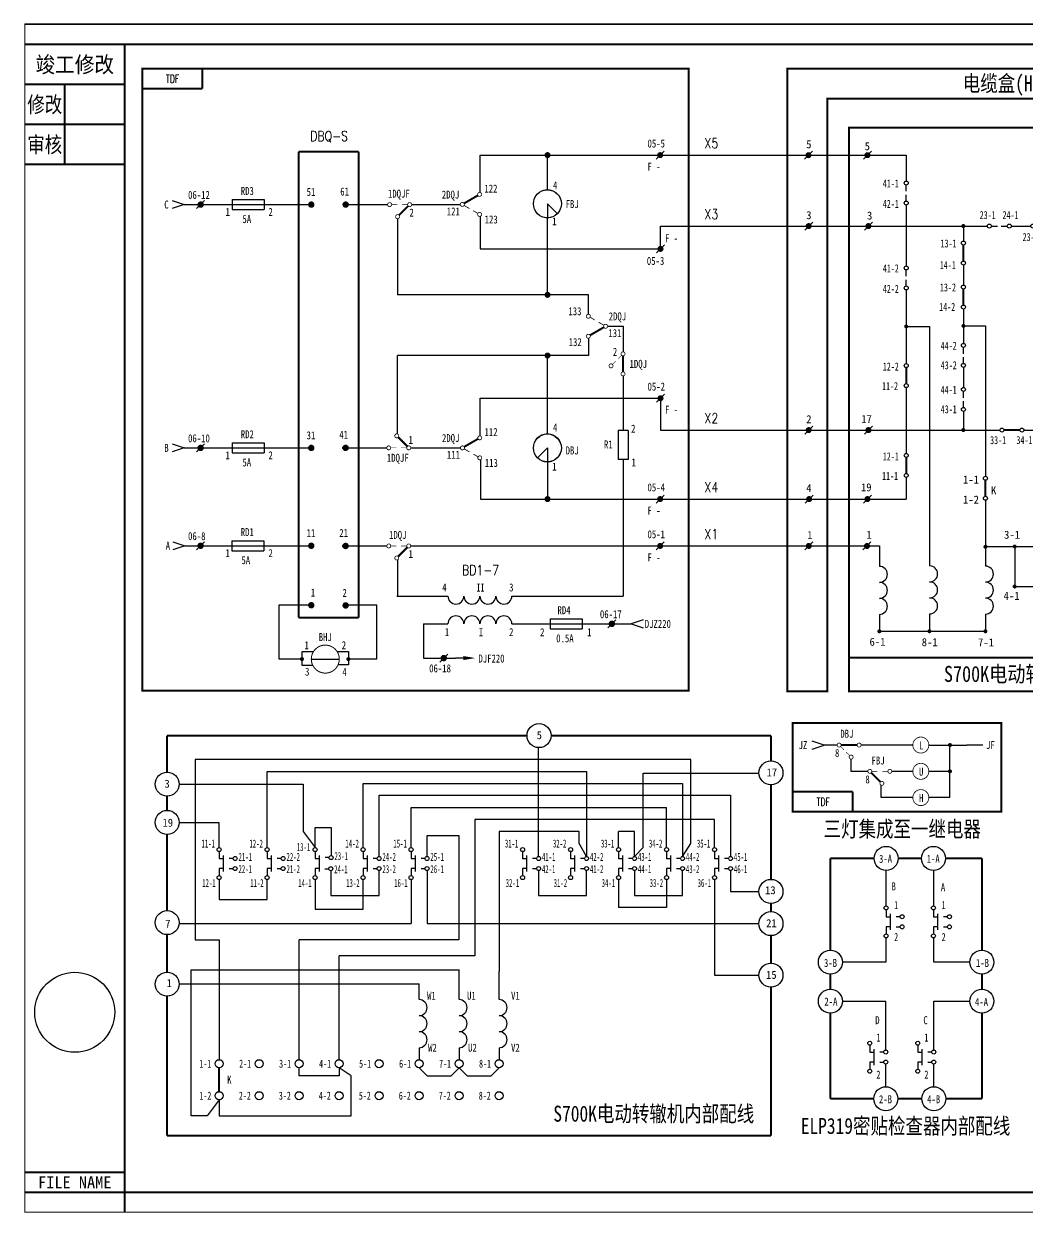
# Model space of a CAD drawing. Header units: millimetres. Extents: x -408 to 269, y -621 to 26.
# Drawn here: x -405.4 to -154.4, y -270.9 to 26.5 of the extents above; entities that cross this region are included whole.
import ezdxf
from ezdxf.enums import TextEntityAlignment as Align

# ---------------------------------------------------------------- set-up
doc = ezdxf.new("R2010")
doc.units = ezdxf.units.MM
doc.linetypes.add('DASHED', pattern=[0.75, 0.5, -0.25])
doc.layers.add('D2', color=7, linetype='Continuous')
doc.layers.add('TIE', color=7, linetype='Continuous')
doc.styles.add('CHINESE', font='SimSun.ttf', dxfattribs={"width": 0.9})
doc.styles.add('GREEKC', font='greekc', dxfattribs={"width": 0.7})
doc.styles.add('HZ', font='txt.shx', dxfattribs={"width": 0.7, "bigfont": 'hztxt.shx'})
doc.styles.add('ST', font='SimSun.ttf', dxfattribs={"width": 0.8})
doc.styles.add('TXT', font='txt')

# ---------------------------------------------------------------- blocks, each defined once
blk = doc.blocks.new('D')
blk.add_line((1, 1), (-1, -1))
at = {"const_width": 0.75}
blk.add_lwpolyline([(-0.375, 0, 1), (0.375, 0, 1)], format="xyb", close=True, dxfattribs=at)
blk = doc.blocks.new('T')
blk.add_line((0, 3), (0, 0))
blk.add_lwpolyline([(0, 2, 1, 0, 0), (0, 5, 0, 0, 0)], format="xyseb")
blk = doc.blocks.new('D1')
at = {"const_width": 0.5}
blk.add_lwpolyline([(-0.25, 0, 1), (0.25, 0, 1)], format="xyb", close=True, dxfattribs=at)
blk = doc.blocks.new('W21')
blk.add_line((-1, -1), (1, 1))
at = {"const_width": 0.8}
blk.add_lwpolyline([(-0.4, 0, 1), (0.4, 0, 1)], format="xyb", close=True, dxfattribs=at)
blk = doc.blocks.new('W54')
for p, q in [((0, 0), (3, 1)), ((3, -1), (0, 0))]:
    blk.add_line(p, q)
blk = doc.blocks.new('W55')
at = {"rotation": 180}
blk.add_blockref('W54', (0, 0), dxfattribs=at)
blk = doc.blocks.new('144')
at = {"const_width": 0.2}
for points in [[(1, 0, -1), (0, 0, -1)], [(6, 0, -1), (5, 0, -1)], [(4, -3, -1), (3, -3, -1)]]:
    blk.add_lwpolyline(points, format="xyb", close=True, dxfattribs=at)
for points, const_width in [([(2.4, 0), (1, 0)], 0.15), ([(5, 0), (3.6, 0)], 0.15), ([(0.85, -0.35), (3.15, -2.65)], 0.5)]:
    blk.add_lwpolyline(points, dxfattribs=dict(const_width=const_width))
blk.add_lwpolyline([(5.5, -1.3, 0, 0, 0), (5.5, -2.3, 0.8, 0, 0), (5.5, -4.5, 0, 0, 0)], format="xyseb")
at = {"width": 0.8}
for tag, p in [('RELAY', (3, 2.2)), ('0', (0, -2))]:
    blk.add_attdef(tag, text='', height=2, dxfattribs=at).set_placement(p, align=Align.MIDDLE)
blk = doc.blocks.new('143')
at = {"const_width": 0.2}
for points in [[(-6, 0, 1), (-5, 0, 1)], [(-1, 0, 1), (0, 0, 1)], [(-4, -3, 1), (-3, -3, 1)]]:
    blk.add_lwpolyline(points, format="xyb", close=True, dxfattribs=at)
for points, const_width in [([(-5, 0), (-3.6, 0)], 0.15), ([(-2.4, 0), (-1, 0)], 0.15), ([(-0.85, -0.35), (-3.15, -2.65)], 0.5)]:
    blk.add_lwpolyline(points, dxfattribs=dict(const_width=const_width))
blk.add_lwpolyline([(-5.5, -1.3, 0, 0, 0), (-5.5, -2.3, 0.8, 0, 0), (-5.5, -4.5, 0, 0, 0)], format="xyseb")
at = {"width": 0.8}
for tag, p in [('RELAY', (-3, 2.2)), ('0', (0, -2))]:
    blk.add_attdef(tag, text='', height=2, dxfattribs=at).set_placement(p, align=Align.MIDDLE)
blk = doc.blocks.new('A$C241154E8')
for p, q in [((176.07, 141.16), (137.07, 141.16)), ((176.07, 0.25), (176.07, 141.16)), ((200.65, 116.57), (200.65, 26.46))]:
    blk.add_line(p, q)
at = {"color": 0}
for p, q in [((153.35, 116.57), (154.91, 116.57)), ((155.78, 116.57), (157.35, 116.57)), ((190.68, 103.51), (190.68, 116.57)), ((189.13, 103.51), (189.13, 95.51)), ((192.13, 103.51), (189.13, 103.51)), ((192.13, 95.51), (192.13, 103.51)), ((189.13, 95.51), (192.13, 95.51)), ((190.68, 95.51), (190.68, 86.97)), ((187.98, 86.97), (193.38, 86.97)), ((190.68, 86.97), (187.98, 82.96)), ((190.68, 86.97), (193.38, 82.96)), ((193.38, 82.96), (187.98, 82.96)), ((190.68, 82.96), (190.68, 36.71)), ((158.39, 65.57), (190.64, 65.57)), ((153.47, 36.46), (155.03, 36.46)), ((155.91, 36.46), (157.47, 36.46)), ((158.47, 36.46), (190.68, 36.46))]:
    blk.add_line(p, q, dxfattribs=at)
at = {"const_width": 0.5}
for points in [[(10.25, 0.29), (0.25, 0.29), (0.25, 155.89), (110.97, 155.89), (110.97, 0.29), (100.97, 0.29), (100.97, 148.42), (10.25, 148.42), (10.25, 0.29)], [(130.68, 0.29), (120.68, 0.29), (120.68, 155.89), (204.02, 155.89), (204.02, 0.29), (182.82, 0.29), (182.82, 148.42), (130.68, 148.42), (130.68, 0.29)], [(95.54, 0.28), (15.67, 0.28), (15.67, 141.16), (95.54, 141.16), (95.54, 0.28)], [(176.07, 141.16), (137.1, 141.16), (137.1, 0.25), (176.07, 0.25), (176.07, 141.16)], [(15.67, 8.69), (95.54, 8.69)], [(137.1, 8.66), (176.07, 8.66)]]:
    blk.add_lwpolyline(points, dxfattribs=at)
at = {"color": 0, "const_width": 0.5}
for points in [[(157.39, 65.57), (153.39, 65.57)], [(157.12, 26.46), (153.12, 26.46)]]:
    blk.add_lwpolyline(points, dxfattribs=at)
at = {"color": 0}
for centre in [(152.85, 116.57), (157.85, 116.57), (152.89, 65.57), (157.89, 65.57), (152.97, 36.46), (157.97, 36.46), (152.62, 26.46), (157.62, 26.46)]:
    blk.add_circle(centre, 0.5, dxfattribs=at)
at = {"layer": 'D2'}
for p, q in [((0.25, 155.89), (0.25, 0.29)), ((0.25, 155.89), (110.97, 155.89)), ((110.97, 0.29), (110.97, 155.89)), ((120.68, 155.89), (204.02, 155.89)), ((120.68, 155.89), (120.68, 0.29)), ((204.02, 0.29), (204.02, 155.89)), ((10.25, 0.29), (10.25, 148.42)), ((10.25, 148.42), (100.97, 148.42)), ((100.97, 148.42), (100.97, 0.29)), ((130.68, 0.29), (130.68, 148.42)), ((130.68, 148.42), (182.82, 148.42)), ((182.82, 148.42), (182.82, 0.29)), ((15.67, 141.16), (15.67, 0.28)), ((38.45, 141.16), (15.67, 141.16)), ((95.54, 141.16), (77.45, 141.16)), ((95.54, 0.28), (95.54, 141.16)), ((137.1, 141.16), (137.1, 0.25)), ((30.01, 134.3), (30.01, 127.84)), ((30.01, 125.27), (30.01, 126.84)), ((30.01, 122.84), (30.01, 124.4)), ((30.01, 121.84), (30.01, 106.57)), ((44.3, 116.57), (44.31, 112.8)), ((51.3, 116.57), (52.86, 116.57)), ((53.73, 116.57), (55.3, 116.57)), ((56.3, 116.57), (61.17, 116.57)), ((62.17, 116.57), (63.72, 116.57)), ((64.6, 116.57), (66.17, 116.57)), ((67.17, 116.57), (72.48, 116.57)), ((73.48, 116.57), (75.04, 116.57)), ((75.92, 116.57), (77.48, 116.57)), ((78.48, 116.57), (120.64, 116.57)), ((120.64, 116.57), (152.35, 116.57)), ((158.35, 116.57), (200.65, 116.57)), ((30.01, 104.04), (30.01, 105.61)), ((44.32, 106.8), (44.33, 101.84)), ((30.01, 101.61), (30.01, 103.17)), ((30.01, 100.57), (30.01, 82.18)), ((44.33, 95.84), (44.33, 87.24)), ((30.01, 91.49), (35.87, 91.49)), ((35.87, 91.49), (35.87, 31.61)), ((44.33, 91.61), (49.83, 91.61)), ((49.83, 91.61), (49.83, 54.02)), ((44.33, 84.66), (44.33, 86.24)), ((44.33, 82.24), (44.33, 83.8)), ((44.33, 81.24), (44.33, 76.24)), ((30.01, 76.18), (30.01, 59.73)), ((44.33, 73.66), (44.33, 75.24)), ((44.33, 71.24), (44.33, 72.8)), ((44.33, 70.24), (44.33, 65.57)), ((59.45, 65.57), (64.87, 65.57)), ((70.87, 65.57), (75.84, 65.57)), ((81.84, 65.57), (120.64, 65.57)), ((120.64, 65.57), (152.39, 65.57)), ((30.01, 53.73), (30.01, 48.33)), ((49.83, 48.02), (49.83, 31.58)), ((23.3, 36.6), (23.3, 31.51)), ((49.83, 36.46), (68.56, 36.46)), ((57.14, 36.46), (57.14, 26.46)), ((69.56, 36.46), (71.12, 36.46)), ((71.99, 36.46), (73.56, 36.46)), ((74.56, 36.46), (152.47, 36.46)), ((57.14, 26.46), (68.79, 26.46)), ((74.79, 26.46), (152.12, 26.46)), ((158.12, 26.46), (200.65, 26.46)), ((23.3, 19.51), (23.3, 15.27)), ((35.83, 19.58), (35.83, 15.27)), ((49.83, 19.58), (49.83, 15.27)), ((23.3, 15.27), (49.87, 15.27)), ((0.25, 0.29), (10.25, 0.29)), ((95.54, 0.28), (15.67, 0.28)), ((100.97, 0.29), (110.97, 0.29)), ((120.68, 0.29), (130.68, 0.29)), ((137.1, 0.25), (176.07, 0.25)), ((182.82, 0.29), (204.02, 0.29))]:
    blk.add_line(p, q, dxfattribs=at)
at = {"layer": 'D2', "const_width": 0.5}
for points in [[(44.05, 116.57, 1), (44.55, 116.57, 1)], [(29.76, 91.49, 1), (30.26, 91.49, 1)], [(44.08, 91.61, 1), (44.58, 91.61, 1)], [(44.05, 65.57, 1), (44.55, 65.57, 1)], [(49.58, 36.4, 1), (50.08, 36.4, 1)], [(23.05, 15.27, 1), (23.55, 15.27, 1)], [(35.58, 15.28, 1), (36.08, 15.28, 1)], [(49.58, 15.27, 1), (50.08, 15.27, 1)]]:
    blk.add_lwpolyline(points, format="xyb", close=True, dxfattribs=at)
for points in [[(44.33, 111.84), (44.33, 107.84)], [(44.33, 100.84), (44.33, 96.84)], [(30.01, 81.19), (30.01, 77.19)], [(58.44, 65.57), (54.44, 65.57)], [(69.87, 65.57), (65.87, 65.57)], [(80.84, 65.57), (76.84, 65.57)], [(30.01, 58.73), (30.01, 54.73)], [(49.83, 53.02), (49.83, 49.02)], [(73.79, 26.46), (69.79, 26.46)]]:
    blk.add_lwpolyline(points, dxfattribs=at)
at = {"layer": 'D2'}
for centre in [(30.01, 127.34), (30.01, 122.34), (50.8, 116.57), (55.8, 116.57), (61.67, 116.57), (66.67, 116.57), (72.98, 116.57), (77.98, 116.57), (44.33, 112.34), (44.33, 107.34), (30.01, 106.11), (30.01, 101.11), (44.33, 101.34), (44.33, 96.34), (44.33, 86.74), (30.01, 81.69), (44.33, 81.74), (30.01, 76.69), (44.33, 75.74), (44.33, 70.74), (53.94, 65.57), (58.94, 65.57), (65.37, 65.57), (70.37, 65.57), (76.34, 65.57), (81.34, 65.57), (30.01, 59.23), (30.01, 54.23), (49.83, 53.52), (49.83, 48.52), (69.06, 36.46), (74.06, 36.46), (69.29, 26.46), (74.29, 26.46)]:
    blk.add_circle(centre, 0.5, dxfattribs=at)
for centre in [(23.3, 29.51), (35.87, 29.61), (49.83, 29.58), (23.3, 25.51), (35.87, 25.61), (49.83, 25.58), (23.3, 21.51), (35.87, 21.61), (49.83, 21.58)]:
    blk.add_arc(centre, 2, 270, 90, dxfattribs=at)
at = {"color": 0}
for p in [(5.57, 134.3), (5.62, 116.57), (106.33, 116.57), (126.05, 116.57), (141.52, 116.57), (170.87, 116.57), (190.68, 116.57), (5.62, 65.57), (106.33, 65.57), (126.05, 65.57), (141.52, 65.57), (170.87, 65.57), (190.68, 65.57), (5.73, 48.33), (5.65, 36.6), (106.19, 36.46), (125.91, 36.46), (141.42, 36.46), (170.78, 36.46), (190.7, 36.57), (106.19, 26.46), (125.91, 26.46), (141.42, 26.46), (170.78, 26.46), (190.36, 26.46)]:
    blk.add_blockref('D', p, dxfattribs=at)
for p in [(57.14, 36.46), (57.14, 26.46)]:
    blk.add_blockref('D1', p)
at = {"layer": 'D2'}
for p in [(20.31, 134.3), (20.56, 116.57), (88.67, 116.57), (20.56, 65.57), (88.67, 65.57), (20.31, 48.33), (20.2, 36.6), (88.53, 36.46), (88.53, 26.46)]:
    blk.add_blockref('D', p, dxfattribs=at)
at = {"color": 0, "width": 0.969848}
for s, p in [('5', (5.01, 136.03)), ('5', (19.63, 135.53)), ('3', (5.01, 118.3)), ('3', (20.21, 118.21)), ('13', (87.49, 118.21)), ('8', (105.74, 118.21)), ('2', (124.86, 118.21)), ('4-A', (138.89, 118.2)), ('4-B', (168.25, 118.2)), ('8', (189.83, 118.31)), ('R', (185.29, 98.35)), ('Z', (185.48, 83.67)), ('2', (5.01, 67.3)), ('17', (18.77, 67.33)), ('7', (88.06, 67.33)), ('7', (105.72, 67.33)), ('1', (125.44, 67.33)), ('1-A', (139.47, 67.33)), ('1-B', (168.83, 67.33)), ('7', (193.18, 64.59)), ('4', (5.01, 50.06)), ('19', (18.7, 50.27)), ('K', (51.22, 49.53)), ('1', (5.25, 38.33)), ('1', (20.08, 38.4)), ('21', (87.72, 38.6)), ('9', (105.38, 38.6)), ('3', (125.09, 38.6)), ('2-A', (138.81, 38.4)), ('2-B', (168.17, 38.4)), ('9', (192.84, 35.69)), ('15', (86.96, 28.39)), ('10', (105.01, 28.39)), ('4', (124.33, 28.39)), ('3-A', (138.41, 27.99)), ('3-B', (167.76, 27.99)), ('10', (189.44, 22.84))]:
    blk.add_text(s, height=2, dxfattribs=at).set_placement(p)
at = {"color": 0}
for s, width, p, p2 in [('41-1', 0.666667, (24.16, 126.23), (28.16, 126.23)), ('42-1', 0.6, (24.16, 121.12), (28.16, 121.12)), ('23-1', 0.6, (48.38, 118.34), (52.38, 118.34)), ('24-1', 0.6, (54.1, 118.34), (58.1, 118.34)), ('45-1', 0.6, (70.48, 118.31), (74.48, 118.31)), ('46-1', 0.6, (76.76, 118.31), (80.76, 118.31)), ('13-1', 0.666667, (38.6, 111.24), (42.6, 111.24)), ('23-2', 0.545455, (59.11, 112.84), (63.11, 112.84)), ('24-2', 0.545455, (64.97, 112.84), (68.97, 112.84)), ('   1', 0.6, (148.19, 112.83), (152.19, 112.83)), ('   2', 0.545455, (154.95, 112.83), (158.95, 112.83)), ('14-1', 0.666667, (38.4, 105.83), (42.4, 105.83)), ('41-2', 0.6, (24.16, 105), (28.16, 105)), ('42-2', 0.545455, (24.16, 99.88), (28.16, 99.88)), ('13-2', 0.6, (38.45, 100.24), (42.45, 100.24)), ('14-2', 0.6, (38.26, 95.36), (42.26, 95.36)), ('44-2', 0.545455, (38.64, 85.66), (42.64, 85.66)), ('12-2', 0.6, (24.16, 80.46), (28.16, 80.46)), ('43-2', 0.545455, (38.64, 80.78), (42.64, 80.78)), ('11-2', 0.666667, (23.97, 75.58), (27.97, 75.58)), ('44-1', 0.6, (38.64, 74.66), (42.64, 74.66)), ('43-1', 0.6, (38.64, 69.78), (42.64, 69.78)), ('33-2', 0.545455, (62.63, 66.92), (66.63, 66.92)), ('34-2', 0.545455, (68.7, 66.94), (72.7, 66.94)), ('33-1', 0.6, (50.99, 62.07), (54.99, 62.07)), ('34-1', 0.6, (57.58, 62.09), (61.58, 62.09)), ('15-1', 0.666667, (74.18, 62.08), (78.18, 62.08)), ('16-1', 0.666667, (80.09, 62.09), (84.09, 62.09)), ('   1', 0.6, (148.19, 62.24), (152.19, 62.24)), ('   2', 0.545455, (154.95, 62.24), (158.95, 62.24)), ('12-1', 0.666667, (24.16, 58), (28.16, 58)), ('11-1', 0.75, (23.97, 53.12), (27.97, 53.12)), ('1-2', 0.857143, (44.21, 47.2), (48.21, 47.2)), ('3-1', 0.857143, (54.48, 38.4), (58.48, 38.4)), ('25-1', 0.6, (65.79, 32.83), (69.79, 32.83)), ('26-1', 0.6, (72.99, 32.88), (76.99, 32.88)), ('   1', 0.6, (148.19, 32.96), (152.19, 32.96)), ('   2', 0.545455, (154.95, 32.96), (158.95, 32.96)), ('4-1', 0.857143, (54.38, 23.13), (58.38, 23.13)), ('35-1', 0.6, (65.79, 23.12), (69.79, 23.12)), ('36-1', 0.6, (73.2, 23.12), (77.2, 23.12)), ('   1', 0.6, (148.19, 23.51), (152.19, 23.51)), ('   2', 0.545455, (154.95, 23.51), (158.95, 23.51)), ('6-1', 0.857143, (20.83, 11.64), (24.83, 11.64)), ('8-1', 0.857143, (33.89, 11.55), (37.89, 11.55)), ('7-1', 0.857143, (47.97, 11.49), (51.97, 11.49))]:
    blk.add_text(s, height=2, dxfattribs=dict(at, width=width)).set_placement(p, p2, align=Align.FIT)
for s, p, p2 in [('C ', (154.58, 118.65), (158.58, 118.65)), ('A ', (154.58, 67.65), (158.58, 67.65)), ('1-1', (44.21, 52.2), (48.21, 52.2)), ('D ', (154.58, 38.37), (158.58, 38.37)), ('B ', (154.58, 28.46), (158.58, 28.46))]:
    blk.add_text(s, height=2, dxfattribs=at).set_placement(p, p2, align=Align.FIT)
at = {"style": 'GREEKC', "width": 0.7}
blk.add_text('300W', height=2, dxfattribs=at).set_placement((193.57, 98.3))
at = {"layer": 'D2', "style": 'ST', "width": 0.8}
for p in [(44.17, 150.25), (153.71, 150.25)]:
    blk.add_text('电缆盒(HZ24)', height=4, dxfattribs=at).set_placement(p)
at = {"layer": 'D2', "style": 'ST'}
for s, width, p, p2 in [('S700K电动转辙机', 0.801047, (39.45, 2.61), (73.45, 2.61)), ('ELP319密贴检查器', 0.751105, (140, 2.58), (174, 2.58))]:
    blk.add_text(s, height=4, dxfattribs=dict(at, width=width)).set_placement(p, p2, align=Align.FIT)
blk = doc.blocks.new('1')
blk.add_circle((0, 0), 1)
blk = doc.blocks.new('A$C5C3D65E0')
for p, q in [((95.89, 70.04), (95.89, 97.25)), ((134, 94.25), (10, 94.25)), ((10, 94.25), (10, 49.18)), ((134, 73.25), (134, 94.25)), ((28, 91.25), (107.89, 91.25)), ((28, 72.25), (28, 91.25)), ((107.89, 91.25), (107.89, 70.04)), ((122, 90.88), (151, 90.88)), ((122, 72.25), (122, 90.88)), ((6, 88.13), (37, 88.13)), ((37, 88.13), (37, 76.25)), ((52, 88.25), (131.89, 88.25)), ((52, 72.25), (52, 88.25)), ((131.89, 88.25), (131.89, 70.04)), ((56, 85.35), (143.89, 85.35)), ((56, 70.04), (56, 85.35)), ((143.89, 85.35), (143.89, 70.04)), ((64, 82.25), (127.89, 82.25)), ((64, 72.25), (64, 82.25)), ((127.89, 72.25), (127.89, 82.25)), ((16, 78.48), (6, 78.48)), ((16, 72.25), (16, 78.48)), ((139.89, 79.25), (79.93, 79.25)), ((79.93, 79.25), (79.93, 45.2)), ((139.89, 72.25), (139.89, 79.25)), ((37, 76.25), (40, 72.25)), ((40, 72.25), (40, 77.25)), ((40, 77.25), (44, 77.25)), ((44, 77.25), (44, 70.25)), ((68, 75.25), (75.93, 75.25)), ((68, 70.04), (68, 75.25)), ((75.93, 75.25), (75.93, 49.18)), ((86, 76.25), (86, 41.25)), ((106, 76.25), (86, 76.25)), ((106, 73.25), (106, 76.25)), ((119.89, 76.25), (115.89, 76.25)), ((115.89, 72.25), (115.89, 76.25)), ((119.89, 70.04), (119.89, 76.25)), ((107.89, 70.04), (106, 73.25)), ((119.89, 70.04), (122, 72.25)), ((131.89, 70.04), (134, 73.25)), ((16, 71.25), (16, 69.54)), ((16, 69.54), (17, 69.54)), ((17, 70.25), (17, 66.25)), ((19.5, 69.54), (18.5, 69.54)), ((28, 71.25), (28, 69.54)), ((28, 69.54), (29, 69.54)), ((29, 70.25), (29, 66.25)), ((31.5, 69.54), (30.5, 69.54)), ((40, 71.25), (40, 69.54)), ((40, 69.54), (41, 69.54)), ((41, 70.25), (41, 66.25)), ((43.5, 69.75), (42.5, 69.75)), ((52, 71.25), (52, 69.54)), ((52, 69.54), (53, 69.54)), ((53, 70.25), (53, 66.25)), ((55.5, 69.54), (54.5, 69.54)), ((64, 71.25), (64, 69.54)), ((64, 69.54), (65, 69.54)), ((65, 70.25), (65, 66.25)), ((67.5, 69.54), (66.5, 69.54)), ((91.89, 71.25), (91.89, 69.54)), ((91.89, 69.54), (92.89, 69.54)), ((92.89, 70.25), (92.89, 66.25)), ((95.39, 69.54), (94.39, 69.54)), ((103.89, 71.25), (103.89, 69.54)), ((103.89, 69.54), (104.89, 69.54)), ((104.89, 70.25), (104.89, 66.25)), ((107.39, 69.54), (106.39, 69.54)), ((115.89, 71.25), (115.89, 69.54)), ((115.89, 69.54), (116.89, 69.54)), ((116.89, 70.25), (116.89, 66.25)), ((119.39, 69.54), (118.39, 69.54)), ((127.89, 71.25), (127.89, 69.54)), ((127.89, 69.54), (128.89, 69.54)), ((128.89, 70.25), (128.89, 66.25)), ((131.39, 69.54), (130.39, 69.54)), ((139.89, 71.25), (139.89, 69.54)), ((139.89, 69.54), (140.89, 69.54)), ((140.89, 70.25), (140.89, 66.25)), ((143.39, 69.54), (142.39, 69.54)), ((17, 67.02), (16, 67.02)), ((16, 67.02), (16, 65.25)), ((18.5, 67.02), (19.5, 67.02)), ((28, 67.02), (28, 65.25)), ((29, 67.02), (28, 67.02)), ((30.5, 67.02), (31.5, 67.02)), ((40, 67.02), (40, 65.25)), ((41, 67.02), (40, 67.02)), ((42.43, 66.99), (43.43, 66.99)), ((43.93, 66.49), (43.93, 60.25)), ((52, 67.02), (52, 65.25)), ((53, 67.02), (52, 67.02)), ((54.5, 67.02), (55.5, 67.02)), ((56, 60.25), (56, 66.52)), ((64, 67.02), (64, 65.25)), ((65, 67.02), (64, 67.02)), ((66.5, 67.02), (67.5, 67.02)), ((68, 66.52), (68, 53.25)), ((92.89, 67.02), (91.89, 67.02)), ((91.89, 67.02), (91.89, 65.25)), ((94.39, 67.02), (95.39, 67.02)), ((95.89, 66.52), (95.89, 60.25)), ((104.89, 67.02), (103.89, 67.02)), ((103.89, 67.02), (103.89, 65.25)), ((106.39, 67.02), (107.39, 67.02)), ((107.89, 60.25), (107.89, 66.52)), ((116.89, 67.02), (115.89, 67.02)), ((115.89, 67.02), (115.89, 65.25)), ((118.39, 67.02), (119.39, 67.02)), ((119.89, 66.52), (119.89, 60.25)), ((127.89, 67.02), (127.89, 65.25)), ((128.89, 67.02), (127.89, 67.02)), ((130.39, 67.02), (131.39, 67.02)), ((131.89, 60.25), (131.89, 66.52)), ((139.89, 67.02), (139.89, 65.25)), ((140.89, 67.02), (139.89, 67.02)), ((142.39, 67.02), (143.39, 67.02)), ((143.89, 66.52), (143.89, 61.25)), ((16, 64.25), (16, 59.25)), ((28, 59.25), (28, 64.25)), ((40, 64.25), (40, 56.91)), ((52, 56.91), (52, 64.25)), ((64, 64.25), (64, 53.25)), ((115.89, 64.25), (115.89, 57.25)), ((127.89, 64.25), (127.89, 57.25)), ((139.89, 64.25), (139.89, 40.39)), ((43.93, 60.25), (56, 60.25)), ((95.89, 60.25), (107.89, 60.25)), ((119.89, 60.25), (131.89, 60.25)), ((143.89, 61.25), (151, 61.25)), ((16, 59.25), (28, 59.25)), ((40, 56.91), (52, 56.91)), ((127.89, 57.25), (115.89, 57.25)), ((5.99, 53.25), (64, 53.25)), ((68, 53.25), (151, 53.25)), ((10, 49.18), (16, 49.18)), ((16, 49.18), (16, 19.25)), ((75.93, 49.18), (36, 49.18)), ((36, 19.25), (36, 49.18)), ((79.93, 45.2), (46, 45.2)), ((46, 19.25), (46, 45.2)), ((9, 5.25), (9, 41.67)), ((9, 41.67), (76, 41.67)), ((76, 34.25), (76, 41.67)), ((86, 34.25), (86, 41.25)), ((139.89, 40.39), (151, 40.39)), ((6, 38.2), (66, 38.2)), ((66, 34.25), (66, 38.2)), ((66, 22.25), (66, 19.25)), ((76, 22.25), (76, 19.25)), ((86, 22.25), (86, 19.25)), ((36, 15.25), (36, 17.25)), ((46, 15.25), (36, 15.25)), ((49, 15.25), (46, 17.25)), ((46, 17.25), (46, 15.25)), ((49, 5.25), (49, 15.25)), ((66, 17.25), (68, 15.25)), ((68, 15.25), (74, 15.25)), ((76, 17.25), (74, 15.25)), ((76, 17.25), (78, 15.25)), ((78, 15.25), (84, 15.25)), ((84, 15.25), (86, 17.25)), ((16, 9.25), (13, 5.25)), ((16, 9.25), (16, 5.25)), ((13, 5.25), (9, 5.25)), ((16, 5.25), (49, 5.25))]:
    blk.add_line(p, q)
at = {"const_width": 0.5}
for points in [[(3, 100.25), (93, 100.25)], [(3, 91.13), (3, 100.25)], [(99, 100.25), (154, 100.25)], [(154, 100.25), (154, 93.96)], [(154, 87.96), (154, 64.32)], [(3, 81.57), (3, 85.13)], [(3, 56.51), (3, 75.57)], [(154, 58.32), (154, 56.25)], [(3, 41.13), (3, 50.51)], [(154, 50.25), (154, 43.39)], [(154, 37.39), (154, 0.25)], [(3, 0.25), (3, 35.13)], [(16, 11.25), (16, 17.25)], [(154, 0.25), (3, 0.25)]]:
    blk.add_lwpolyline(points, dxfattribs=at)
for centre, radius in [((96, 100.25), 3), ((154, 90.96), 3), ((3, 88.13), 3), ((3, 78.57), 3), ((16, 71.75), 0.5), ((28, 71.75), 0.5), ((40, 71.75), 0.5), ((52, 71.75), 0.5), ((64, 71.75), 0.5), ((91.89, 71.75), 0.5), ((103.89, 71.75), 0.5), ((115.89, 71.75), 0.5), ((127.89, 71.75), 0.5), ((139.89, 71.75), 0.5), ((20, 69.54), 0.5), ((32, 69.54), 0.5), ((44, 69.75), 0.5), ((56, 69.54), 0.5), ((68, 69.54), 0.5), ((95.89, 69.54), 0.5), ((107.89, 69.54), 0.5), ((119.89, 69.54), 0.5), ((131.89, 69.54), 0.5), ((143.89, 69.54), 0.5), ((20, 67.02), 0.5), ((32, 67.02), 0.5), ((43.93, 66.99), 0.5), ((56, 67.02), 0.5), ((68, 67.02), 0.5), ((95.89, 67.02), 0.5), ((107.89, 67.02), 0.5), ((119.89, 67.02), 0.5), ((131.89, 67.02), 0.5), ((143.89, 67.02), 0.5), ((16, 64.75), 0.5), ((28, 64.75), 0.5), ((40, 64.75), 0.5), ((52, 64.75), 0.5), ((64, 64.75), 0.5), ((91.89, 64.75), 0.5), ((103.89, 64.75), 0.5), ((115.89, 64.75), 0.5), ((127.89, 64.75), 0.5), ((139.89, 64.75), 0.5), ((154, 61.32), 3), ((3, 53.51), 3), ((154, 53.25), 3), ((154, 40.39), 3), ((3, 38.13), 3)]:
    blk.add_circle(centre, radius)
for centre in [(66, 32.25), (76, 32.25), (86, 32.25), (66, 28.25), (76, 28.25), (86, 28.25), (66, 24.25), (76, 24.25), (86, 24.25)]:
    blk.add_arc(centre, 2, 270, 90)
for p in [(16, 18.25), (26, 18.25), (36, 18.25), (46, 18.25), (56, 18.25), (66, 18.25), (76, 18.25), (86, 18.25), (16, 10.25), (26, 10.25), (36, 10.25), (46, 10.25), (56, 10.25), (66, 10.25), (76, 10.25), (86, 10.25)]:
    blk.add_blockref('1', p)
at = {"color": 0, "width": 0.969848}
for s, p in [('5', (95.42, 99.38)), ('3', (2.33, 87.24)), ('17', (152.89, 90.08)), ('19', (1.84, 77.49)), ('13', (152.54, 60.62)), ('7', (2.52, 52.26)), ('21', (152.79, 52.37)), ('1', (2.89, 37.4)), ('15', (152.77, 39.45))]:
    blk.add_text(s, height=2, dxfattribs=at).set_placement(p)
at = {"style": 'TXT'}
for s, width, p, p2 in [('11-1', 0.631381, (11.57, 72.28), (14.94, 72.28)), ('12-2', 0.505105, (23.57, 72.28), (26.94, 72.28)), ('13-1', 0.561228, (35.41, 71.4), (38.78, 71.4)), ('14-2', 0.505105, (47.57, 72.28), (50.94, 72.28)), ('15-1', 0.561228, (59.57, 72.28), (62.94, 72.28)), ('32-2', 0.459186, (99.47, 72.28), (102.83, 72.28)), ('33-1', 0.505105, (111.47, 72.28), (114.83, 72.28)), ('34-2', 0.459186, (123.47, 72.28), (126.83, 72.28)), ('35-1', 0.505105, (135.47, 72.28), (138.83, 72.28)), ('21-1', 0.561228, (20.84, 68.95), (24.2, 68.95)), ('22-2', 0.459186, (32.84, 68.95), (36.2, 68.95)), ('23-1', 0.505105, (44.84, 69.16), (48.2, 69.16)), ('24-2', 0.459186, (56.84, 68.95), (60.2, 68.95)), ('25-1', 0.505105, (68.84, 68.95), (72.2, 68.95)), ('41-1', 0.561228, (96.73, 68.95), (100.1, 68.95)), ('42-2', 0.459186, (108.73, 68.95), (112.1, 68.95)), ('43-1', 0.505105, (120.73, 68.95), (124.1, 68.95)), ('44-2', 0.459186, (132.73, 68.95), (136.1, 68.95)), ('45-1', 0.505105, (144.73, 68.95), (148.1, 68.95)), ('22-1', 0.505105, (20.84, 65.89), (24.2, 65.89)), ('21-2', 0.505105, (32.84, 65.89), (36.2, 65.89)), ('24-1', 0.505105, (44.77, 65.86), (48.14, 65.86)), ('23-2', 0.459186, (56.84, 65.89), (60.2, 65.89)), ('26-1', 0.505105, (68.84, 65.89), (72.2, 65.89)), ('42-1', 0.505105, (96.73, 65.89), (100.1, 65.89)), ('41-2', 0.505105, (108.73, 65.89), (112.1, 65.89)), ('44-1', 0.505105, (120.73, 65.89), (124.1, 65.89)), ('43-2', 0.459186, (132.73, 65.89), (136.1, 65.89)), ('46-1', 0.505105, (144.73, 65.89), (148.1, 65.89)), ('12-1', 0.561228, (11.77, 62.42), (15.13, 62.42)), ('11-2', 0.561228, (23.77, 62.42), (27.13, 62.42)), ('14-1', 0.561228, (35.77, 62.42), (39.13, 62.42)), ('13-2', 0.505105, (47.77, 62.42), (51.13, 62.42)), ('16-1', 0.561228, (59.77, 62.42), (63.13, 62.42)), ('32-1', 0.505105, (87.66, 62.42), (91.03, 62.42)), ('31-2', 0.505105, (99.66, 62.42), (103.03, 62.42)), ('34-1', 0.505105, (111.66, 62.42), (115.03, 62.42)), ('33-2', 0.459186, (123.66, 62.42), (127.03, 62.42)), ('36-1', 0.505105, (135.66, 62.42), (139.03, 62.42))]:
    blk.add_text(s, height=2, dxfattribs=dict(at, width=width)).set_placement(p, p2, align=Align.FIT)
at = {"color": 0, "width": 0.561228}
blk.add_text('31-1', height=2, dxfattribs=at).set_placement((87.47, 72.28), (90.83, 72.28), align=Align.FIT)
at = {"style": 'TXT', "width": 0.7}
for s, p in [('1-1', (11.05, 17.25)), ('2-1', (21, 17.25)), ('3-1', (31, 17.25)), ('4-1', (41, 17.25)), ('5-1', (51, 17.25)), ('6-1', (61, 17.25)), ('7-1', (71, 17.25)), ('8-1', (81, 17.25)), ('1-2', (11.05, 9.25)), ('2-2', (20.93, 9.25)), ('3-2', (30.93, 9.25)), ('4-2', (40.93, 9.25)), ('5-2', (50.93, 9.25)), ('6-2', (60.93, 9.25)), ('7-2', (70.93, 9.25)), ('8-2', (80.93, 9.25))]:
    blk.add_text(s, height=2, dxfattribs=at).set_placement(p)
at = {"layer": 'D2', "style": 'ST', "width": 0.801047}
blk.add_text('S700K电动转辙机内部配线', height=4, dxfattribs=at).set_placement((124.69, 5.83), align=Align.MIDDLE)
at = {"layer": 'TIE', "color": 0, "width": 0.8}
for s, p in [('W1', (68, 34.25)), ('U1', (78, 34.25)), ('V1', (89, 34.25)), ('W2', (68.26, 21.25)), ('U2', (78.26, 21.25)), ('V2', (89, 21.25)), ('K', (18, 13.25))]:
    blk.add_text(s, height=2, dxfattribs=at).set_placement(p)

msp = doc.modelspace()

# ---------------------------------------------------------------- linework, layer by layer
at = {"color": 7}
for p, q in [((-405.1, 26.36), (259.16, 26.36)), ((-405.1, 26.36), (259.16, 26.36)), ((259.16, 26.36), (-405.1, 26.36)), ((-205.21, -153.85), (-208.21, -152.85)), ((-208.21, -154.85), (-205.21, -153.85)), ((-201.95, -153.85), (-205.21, -153.85)), ((-183.02, -153.85), (-195.95, -153.85)), ((-179.02, -153.85), (-169.53, -153.85)), ((-173.74, -166.98), (-173.74, -153.85))]:
    msp.add_line(p, q, dxfattribs=at)
for p, q in [((-274.4, -18.53), (-274.4, -22.03)), ((-246.12, -30.11), (-246.12, -24.1)), ((-246.12, -24.1), (-241.12, -24.1)), ((-246.12, -67.1), (-246.12, -75.1)), ((-246.12, -75.1), (-241.12, -75.1)), ((-311.89, -107.58), (-311.89, -116.59)), ((-333.01, -130.54), (-335.79, -130.54)), ((-335.79, -130.54), (-335.79, -133.84)), ((-326.97, -130.47), (-324.18, -130.47)), ((-324.18, -130.47), (-324.18, -133.78)), ((-333.43, -132.34), (-326.45, -132.34)), ((-324.18, -133.78), (-326.75, -133.78)), ((-335.79, -133.84), (-333.07, -133.84)), ((-198.45, -160.42), (-198.45, -157.35)), ((-194.26, -160.42), (-198.45, -160.42)), ((-183.02, -160.42), (-188.26, -160.42)), ((-173.74, -160.42), (-179.02, -160.42)), ((-190.94, -166.98), (-190.94, -163.95)), ((-183.02, -166.98), (-190.94, -166.98)), ((-173.74, -166.98), (-179.02, -166.98)), ((-189.71, -194.06), (-189.71, -185.18)), ((-177.86, -185.18), (-177.86, -194.06)), ((-189.7, -195.06), (-189.7, -196.77)), ((-188.7, -196.06), (-188.7, -200.06)), ((-177.86, -195.06), (-177.86, -196.77)), ((-176.86, -196.06), (-176.86, -200.06)), ((-189.7, -196.77), (-188.7, -196.77)), ((-186.2, -196.77), (-187.2, -196.77)), ((-177.86, -196.77), (-176.86, -196.77)), ((-174.36, -196.77), (-175.36, -196.77)), ((-189.71, -208.06), (-189.71, -202.06)), ((-188.7, -199.29), (-189.7, -199.29)), ((-189.7, -199.29), (-189.7, -201.06)), ((-187.2, -199.29), (-186.2, -199.29)), ((-177.86, -199.29), (-177.86, -201.06)), ((-176.86, -199.29), (-177.86, -199.29)), ((-177.86, -202.06), (-177.86, -208.06)), ((-175.36, -199.29), (-174.36, -199.29)), ((-200.65, -208.06), (-189.71, -208.06)), ((-177.86, -208.06), (-168.75, -208.06)), ((-200.65, -217.88), (-189.79, -217.88)), ((-189.79, -230.09), (-189.79, -217.88)), ((-177.79, -230.09), (-177.79, -217.88)), ((-177.79, -217.88), (-168.75, -217.88)), ((-193.79, -228.88), (-193.79, -230.59)), ((-181.79, -228.88), (-181.79, -230.59)), ((-193.79, -230.59), (-192.79, -230.59)), ((-192.79, -229.88), (-192.79, -233.88)), ((-190.29, -230.59), (-191.29, -230.59)), ((-181.79, -230.59), (-180.79, -230.59)), ((-180.79, -229.88), (-180.79, -233.88)), ((-178.29, -230.59), (-179.29, -230.59)), ((-193.79, -233.11), (-193.79, -234.88)), ((-192.79, -233.11), (-193.79, -233.11)), ((-191.29, -233.11), (-190.29, -233.11)), ((-189.79, -239.27), (-189.79, -233.61)), ((-181.79, -233.11), (-181.79, -234.88)), ((-180.79, -233.11), (-181.79, -233.11)), ((-179.29, -233.11), (-178.29, -233.11)), ((-177.79, -239.27), (-177.79, -233.61))]:
    msp.add_line(p, q)
for points, const_width in [([(-405.1, -270.64), (269.16, -270.64), (269.16, 26.36), (-405.1, 26.36)], 0.2), ([(-213.06, -148.31), (-160.9, -148.31), (-160.9, -170.54), (-213.06, -170.54)], 0.5)]:
    msp.add_lwpolyline(points, close=True, dxfattribs=dict(const_width=const_width))
for points in [[(-405.1, 21.36, 0.5, 0.5, 0), (-380.1, 21.36, 0.5, 0.5, 0)], [(-405.1, 11.36, 0.5, 0.5, 0), (-380.1, 11.36, 0.5, 0.5, 0)], [(-395.1, -8.64, 0.5, 0.5, 0), (-395.1, 11.36, 0.5, 0.5, 0)], [(-405.1, 1.36, 0.5, 0.5, 0), (-380.1, 1.36, 0.5, 0.5, 0)], [(-405.1, -8.64, 0.5, 0.5, 0), (-380.1, -8.64, 0.5, 0.5, 0)], [(-291.79, -16.44, 0.5, 0.5, 0), (-295.25, -18.44, 0.5, 0.5, 0)], [(-277.22, -22.1, 0, 0, 0), (-277.22, -23.1, 0.8, 0, 0), (-277.22, -25.3, 0, 0, 0)], [(-263.74, -51.4, 0.5, 0.5, 0), (-260.28, -49.4, 0.5, 0.5, 0)], [(-257.49, -60.24, 0, 0, 0), (-257.49, -61.24, 0.8, 0, 0), (-257.49, -63.44, 0, 0, 0)], [(-314.03, -75.24, 0, 0, 0), (-314.03, -76.24, 0.8, 0, 0), (-314.03, -78.44, 0, 0, 0)], [(-291.75, -77.3, 0.5, 0.5, 0), (-295.22, -79.3, 0.5, 0.5, 0)], [(-277.18, -86.4, 0, 0, 0), (-277.18, -85.4, 0.8, 0, 0), (-277.18, -83.2, 0, 0, 0)], [(-326.59, -135.46, 0, 0, 0), (-326.59, -136.46, 0.8, 0, 0), (-326.59, -138.66, 0, 0, 0)], [(-196.45, -158.35, 0, 0, 0), (-196.45, -157.35, 0.8, 0, 0), (-196.45, -155.15, 0, 0, 0)], [(-405.1, -260.64, 0.5, 0.5, 0), (-380.1, -260.64, 0.5, 0.5, 0)]]:
    msp.add_lwpolyline(points, format="xyseb")
for points, const_width in [([(30.74, 21.36), (-380.1, 21.36)], 0.5), ([(-239.06, 15.22), (-239.06, -140.26), (-375.74, -140.26), (-375.74, 15.22), (-239.06, 15.22), (-239.06, -140.26)], 0.5), ([(-293.91, -19.72), (-295.25, -18.94)], 0.2), ([(-291.79, -20.94), (-292.96, -20.27)], 0.2), ([(-263.74, -46.9), (-262.57, -47.58)], 0.2), ([(-261.61, -48.13), (-260.28, -48.9)], 0.2), ([(-255.85, -56.4), (-256.69, -57.25)], 0.15), ([(-255.49, -56.55), (-255.49, -60.55)], 0.5), ([(-257.29, -57.85), (-258.14, -58.7)], 0.15), ([(-309.43, -79.19), (-311.72, -76.9)], 0.5), ([(-313.58, -79.55), (-312.18, -79.55)], 0.15), ([(-310.98, -79.55), (-309.58, -79.55)], 0.15), ([(-293.88, -80.57), (-295.22, -79.8)], 0.2), ([(-291.75, -81.8), (-292.92, -81.12)], 0.2), ([(-203.65, -205.12), (-203.65, -182.18)], 0.5), ([(-192.71, -182.18), (-203.65, -182.18)], 0.5), ([(-180.86, -182.18), (-186.71, -182.18)], 0.5), ([(-165.72, -182.18), (-174.86, -182.18)], 0.5), ([(-165.72, -205.12), (-165.72, -182.18)], 0.5), ([(-203.65, -214.88), (-203.65, -211.12)], 0.5), ([(-165.72, -214.88), (-165.72, -211.12)], 0.5), ([(-203.65, -242.27), (-203.65, -220.88)], 0.5), ([(-165.72, -242.27), (-165.72, -220.88)], 0.5), ([(-203.65, -242.27), (-192.79, -242.27)], 0.5), ([(-186.79, -242.27), (-180.79, -242.27)], 0.5), ([(-174.79, -242.27), (-165.72, -242.27)], 0.5), ([(-380.1, -270.64), (-380.1, -265.64), (-405.1, -265.64)], 0.5)]:
    msp.add_lwpolyline(points, dxfattribs=dict(const_width=const_width))
for points in [[(-380.1, -265.64, 0.5, 0.5, 0), (264.16, -265.64, 0.5, 0.5, 0), (264.16, 21.36, 0.5, 0.5, 0), (-380.1, 21.36, 0.5, 0.5, 0)], [(-290.85, -16.19, 0.2, 0.2, -1), (-291.85, -16.19, 0.2, 0.2, -1)], [(-295.18, -18.69, 0.2, 0.2, -1), (-296.18, -18.69, 0.2, 0.2, -1)], [(-290.85, -21.19, 0.2, 0.2, -1), (-291.85, -21.19, 0.2, 0.2, -1)], [(-264.67, -46.65, 0.2, 0.2, -1), (-263.67, -46.65, 0.2, 0.2, -1)], [(-260.34, -49.15, 0.2, 0.2, -1), (-259.34, -49.15, 0.2, 0.2, -1)], [(-264.67, -51.65, 0.2, 0.2, -1), (-263.67, -51.65, 0.2, 0.2, -1)], [(-290.82, -77.05, 0.2, 0.2, -1), (-291.82, -77.05, 0.2, 0.2, -1)], [(-295.15, -79.55, 0.2, 0.2, -1), (-296.15, -79.55, 0.2, 0.2, -1)], [(-290.82, -82.05, 0.2, 0.2, -1), (-291.82, -82.05, 0.2, 0.2, -1)]]:
    msp.add_lwpolyline(points, format="xyseb", close=True)
at = {"linetype": 'ByBlock', "const_width": 0.5}
msp.add_lwpolyline([(-380.1, 21.36), (-380.1, -239.56)], dxfattribs=at)
at = {"color": 0}
for points, const_width in [([(-360.74, 10.22), (-375.74, 10.22), (-375.74, 15.22), (-359.67, 15.22)], 0.5), ([(-196.95, -153.85), (-200.95, -153.85)], 0.5), ([(-201.09, -154.2), (-200.25, -155.05)], 0.15), ([(-199.65, -155.65), (-198.8, -156.49)], 0.15), ([(-198.06, -170.54), (-213.06, -170.54), (-213.06, -165.54), (-198.06, -165.54)], 0.5)]:
    msp.add_lwpolyline(points, dxfattribs=dict(at, const_width=const_width))
for points in [[(-360.74, 15.22, 0.5, 0.5, 0), (-360.74, 10.22, 0.5, 0.5, 0)], [(-198.06, -165.54, 0.5, 0.5, 0), (-198.06, -170.54, 0.5, 0.5, 0)]]:
    msp.add_lwpolyline(points, format="xyseb", dxfattribs=at)
for points, const_width in [([(-274.75, -6.37, 1), (-274, -6.37, 1)], 0.75), ([(-277.9, -18.53, 1), (-270.9, -18.53, 1)], 0.25), ([(-333.86, -18.74, 1), (-333.06, -18.74, 1)], 0.8), ([(-325.26, -18.74, 1), (-324.46, -18.74, 1)], 0.8), ([(-274.75, -41.3, 1), (-274, -41.3, 1)], 0.75), ([(-274.75, -56.47, 1), (-274, -56.47, 1)], 0.75), ([(-255.99, -56.05, -1), (-254.99, -56.05, -1)], 0.2), ([(-258.99, -59.05, -1), (-257.99, -59.05, -1)], 0.2), ([(-255.99, -61.05, -1), (-254.99, -61.05, -1)], 0.2), ([(-312.58, -76.55, -1), (-311.58, -76.55, -1)], 0.2), ([(-277.9, -79.56, 1), (-270.9, -79.56, 1)], 0.25), ([(-333.86, -79.57, 1), (-333.06, -79.57, 1)], 0.8), ([(-325.26, -79.55, 1), (-324.46, -79.55, 1)], 0.8), ([(-314.58, -79.55, -1), (-313.58, -79.55, -1)], 0.2), ([(-309.58, -79.55, -1), (-308.58, -79.55, -1)], 0.2), ([(-274.75, -92.35, 1), (-274, -92.35, 1)], 0.75), ([(-333.86, -104.03, 1), (-333.06, -104.03, 1)], 0.8), ([(-325.26, -104.08, 1), (-324.46, -104.08, 1)], 0.8), ([(-333.86, -118.89, 1), (-333.06, -118.89, 1)], 0.8), ([(-325.26, -118.94, 1), (-324.46, -118.94, 1)], 0.8), ([(-333.45, -132.36, 1), (-326.45, -132.36, 1)], 0.25), ([(-173.99, -153.85, -1), (-173.49, -153.85, -1)], 0.5), ([(-173.99, -160.42, -1), (-173.49, -160.42, -1)], 0.5)]:
    msp.add_lwpolyline(points, format="xyb", close=True, dxfattribs=dict(const_width=const_width))
at = {"color": 0, "const_width": 0.2}
for points in [[(-200.95, -153.85, -1), (-201.95, -153.85, -1)], [(-195.95, -153.85, -1), (-196.95, -153.85, -1)], [(-197.95, -156.85, -1), (-198.95, -156.85, -1)]]:
    msp.add_lwpolyline(points, format="xyb", close=True, dxfattribs=at)
at = {"const_width": 0.2}
for points in [[(-181.02, -151.85, 1), (-181.02, -155.85, 1), (-181.02, -151.85)], [(-181.02, -158.42, 1), (-181.02, -162.42, 1), (-181.02, -158.42)], [(-181.02, -164.98, 1), (-181.02, -168.98, 1), (-181.02, -164.98)]]:
    msp.add_lwpolyline(points, format="xyb", dxfattribs=at)
at = {"color": 7}
msp.add_lwpolyline([(-165.53, -153.85), (-169.53, -153.85)], dxfattribs=at)
for centre, radius in [((-274.41, -79.58), 3.5), ((-189.71, -182.18), 3), ((-177.86, -182.18), 3), ((-189.7, -194.56), 0.5), ((-177.86, -194.56), 0.5), ((-185.7, -196.77), 0.5), ((-185.7, -199.29), 0.5), ((-173.86, -196.77), 0.5), ((-173.86, -199.29), 0.5), ((-189.7, -201.56), 0.5), ((-177.86, -201.56), 0.5), ((-203.65, -208.12), 3), ((-165.75, -208.12), 3), ((-203.65, -217.88), 3), ((-165.75, -217.88), 3), ((-193.79, -228.38), 0.5), ((-181.79, -228.38), 0.5), ((-189.79, -230.59), 0.5), ((-177.79, -230.59), 0.5), ((-193.79, -235.38), 0.5), ((-189.79, -233.11), 0.5), ((-181.79, -235.38), 0.5), ((-177.79, -233.11), 0.5), ((-189.79, -242.27), 3), ((-177.79, -242.27), 3)]:
    msp.add_circle(centre, radius)
msp.add_circle((-392.6, -220.64), 10, dxfattribs=at)
at = {"layer": 'D2', "linetype": 'Continuous'}
for p, q in [((-291.26, -15.72), (-291.26, -6.37)), ((-291.26, -6.37), (-241.36, -6.37)), ((-274.4, -15.03), (-274.4, -6.37)), ((-353.28, -17.49), (-345.28, -17.49)), ((-353.28, -17.49), (-353.28, -19.99)), ((-345.28, -17.49), (-345.28, -19.99)), ((-365.28, -18.74), (-333.46, -18.74)), ((-353.28, -19.99), (-345.28, -19.99)), ((-325.02, -18.74), (-314.36, -18.74)), ((-308.36, -18.74), (-296.17, -18.74)), ((-271.92, -21.01), (-274.4, -18.53)), ((-311.86, -22.24), (-311.86, -41.3)), ((-291.25, -21.71), (-291.25, -29.81)), ((-274.4, -41.3), (-274.4, -22.03)), ((-291.25, -29.81), (-246.12, -29.81)), ((-264.16, -41.3), (-311.86, -41.3)), ((-264.17, -46.15), (-264.16, -41.3)), ((-259.34, -49.14), (-255.49, -49.14)), ((-255.49, -49.14), (-255.49, -55.55)), ((-264.11, -52.15), (-264.11, -56.47)), ((-311.89, -76.05), (-311.89, -56.47)), ((-264.11, -56.47), (-311.89, -56.47)), ((-274.4, -76.06), (-274.4, -56.47)), ((-255.49, -61.55), (-255.49, -75.22)), ((-291.19, -76.58), (-291.19, -67.14)), ((-291.19, -67.14), (-246.12, -67.14)), ((-254.24, -75.22), (-256.74, -75.22)), ((-256.74, -75.22), (-256.74, -82.45)), ((-254.24, -75.22), (-254.24, -82.45)), ((-365.25, -79.57), (-333.21, -79.57)), ((-353.28, -78.32), (-353.28, -80.82)), ((-353.28, -78.32), (-345.28, -78.32)), ((-345.28, -78.32), (-345.28, -80.82)), ((-325.02, -79.55), (-314.58, -79.55)), ((-308.58, -79.55), (-296.23, -79.55)), ((-276.87, -82.03), (-274.4, -79.56)), ((-274.4, -79.56), (-274.4, -92.35)), ((-353.28, -80.82), (-345.28, -80.82)), ((-291.17, -82.48), (-291.17, -92.35)), ((-254.24, -82.45), (-256.74, -82.45)), ((-255.49, -82.45), (-255.49, -116.59)), ((-291.17, -92.35), (-241.36, -92.35)), ((-365.11, -104.03), (-333.21, -104.03)), ((-325.02, -104.08), (-314.58, -104.08)), ((-308.58, -104.08), (-246.21, -104.08)), ((-246.21, -104.33), (-246.21, -104.08)), ((-246.21, -104.08), (-241.08, -104.08)), ((-333.46, -118.89), (-341.6, -118.89)), ((-341.6, -118.89), (-341.6, -132.3)), ((-317.06, -118.89), (-324.98, -118.89)), ((-317.06, -132.31), (-317.06, -118.89)), ((-312.08, -116.59), (-299.29, -116.59)), ((-283.29, -116.59), (-255.49, -116.59)), ((-305.41, -123.55), (-305.41, -132.1)), ((-305.41, -123.55), (-299.29, -123.55)), ((-283.29, -123.55), (-253.5, -123.55)), ((-273.7, -122.3), (-273.7, -124.8)), ((-273.7, -122.3), (-265.7, -122.3)), ((-273.7, -124.8), (-265.7, -124.8)), ((-265.7, -122.3), (-265.7, -124.8)), ((-341.6, -132.3), (-335.79, -132.3)), ((-324.18, -132.31), (-317.06, -132.31)), ((-305.41, -132.1), (-297.43, -132.1))]:
    msp.add_line(p, q, dxfattribs=at)
at = {"layer": 'D2'}
for p, q in [((-241.36, -6.37), (-184.67, -6.37)), ((-241.12, -24.1), (-164.39, -24.1)), ((-241.12, -75.1), (-161.25, -75.1)), ((-241.36, -92.35), (-184.67, -92.35)), ((-241.08, -104.08), (-191.39, -104.08))]:
    msp.add_line(p, q, dxfattribs=at)
at = {"layer": 'D2', "linetype": 'Continuous', "const_width": 0.5}
for points in [[(-321.62, -5.47), (-336.62, -5.47)], [(-336.62, -5.47), (-336.62, -121.98)], [(-321.62, -121.98), (-321.62, -5.47)], [(-336.62, -121.98), (-321.62, -121.98)]]:
    msp.add_lwpolyline(points, dxfattribs=at)
for points in [[(-333.71, -18.74, 1), (-333.21, -18.74, 1)], [(-325.27, -18.74, 1), (-324.77, -18.74, 1)], [(-325.11, -18.74, 1), (-324.61, -18.74, 1)], [(-333.71, -79.57, 1), (-333.21, -79.57, 1)], [(-325.52, -79.55, 1), (-325.02, -79.55, 1)], [(-333.71, -104.03, 1), (-333.21, -104.03, 1)], [(-325.52, -104.08, 1), (-325.02, -104.08, 1)], [(-325.27, -104.08, 1), (-324.77, -104.08, 1)], [(-325.11, -104.08, 1), (-324.61, -104.08, 1)], [(-333.71, -118.89, 1), (-333.21, -118.89, 1)], [(-325.27, -118.89, 1), (-324.77, -118.89, 1)]]:
    msp.add_lwpolyline(points, format="xyb", close=True, dxfattribs=at)
at = {"layer": 'D2', "linetype": 'Continuous'}
for centre in [(-274.4, -18.53), (-274.4, -79.56)]:
    msp.add_circle(centre, 3.5, dxfattribs=at)
for centre, start, end in [((-297.29, -116.59), 180, 0), ((-293.29, -116.59), 180, 0), ((-289.29, -116.59), 180, 0), ((-285.29, -116.59), 180, 0), ((-297.29, -123.55), 0, 180), ((-293.29, -123.55), 0, 180), ((-289.29, -123.55), 0, 180), ((-285.29, -123.55), 0, 180)]:
    msp.add_arc(centre, 2, start, end, dxfattribs=at)
at = {"layer": 'TIE', "color": 0}
for p, q in [((-353.29, -102.78), (-353.29, -105.28)), ((-353.29, -102.78), (-345.29, -102.78)), ((-345.29, -102.78), (-345.29, -105.28)), ((-353.29, -105.28), (-345.29, -105.28))]:
    msp.add_line(p, q, dxfattribs=at)

# ---------------------------------------------------------------- block references
for name, p in [('A$C241154E8', (-214.69, -140.68)), ('W55', (-365.28, -18.74)), ('W21', (-361.13, -18.74)), ('W55', (-365.25, -79.57)), ('W21', (-361.14, -79.57)), ('W55', (-365.11, -104.03)), ('W21', (-361.14, -104.03)), ('W21', (-258.29, -123.55)), ('D1', (-335.79, -132.35)), ('D1', (-324.18, -132.36)), ('W21', (-300.32, -132.1)), ('A$C5C3D65E0', (-372.5, -251.75))]:
    msp.add_blockref(name, p)
at = {"linetype": 'DASHED', "xscale": -1}
for p in [(-308.36, -18.74), (-308.58, -104.08)]:
    msp.add_blockref('144', p, dxfattribs=at)
at = {"xscale": -1}
for name, p in [('W55', (-253.5, -123.55)), ('143', (-194.26, -160.42))]:
    msp.add_blockref(name, p, dxfattribs=at)
at = {"layer": 'D2', "linetype": 'Continuous'}
for p in [(-246.21, -6.37), (-246.12, -29.81), (-246.12, -67.14), (-246.21, -92.35), (-246.21, -104.08)]:
    msp.add_blockref('D', p, dxfattribs=at)
at = {"layer": 'D2', "linetype": 'Continuous', "rotation": 270}
msp.add_blockref('T', (-297.43, -132.1), dxfattribs=at)

# ---------------------------------------------------------------- texts
at = {"style": 'CHINESE'}
for s, width, p in [('竣工修改', 0.9, (-392.6, 16.36)), ('修改', 0.8, (-400.1, 6.36)), ('审核', 0.8, (-400.1, -3.64))]:
    msp.add_text(s, height=4, dxfattribs=dict(at, width=width)).set_placement(p, align=Align.MIDDLE)
at = {"color": 1, "linetype": 'Continuous', "style": 'HZ', "width": 0.7}
for p in [(-366.48, 11.7), (-203.79, -169.06)]:
    msp.add_text('TDF', height=2, dxfattribs=at).set_placement(p, align=Align.RIGHT)
at = {"color": 0, "width": 0.8}
for s, p in [('05-5', (-249.37, -4.46)), ('F -', (-249.37, -10.25)), ('06-12', (-364.26, -17.32)), ('F -', (-245, -28.15)), ('05-3', (-249.54, -33.81)), ('05-2', (-249.37, -65.23)), ('F -', (-245, -71.02)), ('06-10', (-364.27, -78.16)), ('05-4', (-249.37, -90.43)), ('F -', (-249.37, -96.23)), ('06-8', (-364.27, -102.61)), ('05-1', (-249.37, -102.16)), ('F -', (-249.37, -107.95)), ('06-17', (-261.27, -122.13)), ('06-18', (-303.97, -135.66))]:
    msp.add_text(s, height=2, dxfattribs=at).set_placement(p)
at = {"width": 0.8}
for s, p in [('122', (-290.17, -15.74)), ('4', (-273.01, -14.91)), ('1', (-354.89, -21.57)), ('2', (-344.17, -21.57)), ('121', (-299.57, -21.43)), ('123', (-290.1, -23.45)), ('133', (-269.16, -46.4)), ('131', (-259.16, -51.86)), ('132', (-269.09, -54.11)), ('4', (-273.01, -75.47)), ('112', (-290.13, -76.59)), ('111', (-299.54, -82.28)), ('113', (-290.06, -84.3))]:
    msp.add_text(s, height=2, dxfattribs=at).set_placement(p)
at = {"color": 7, "width": 0.8}
for s, p in [('DBJ', (-201.16, -151.02)), ('L', (-181.48, -153.94)), ('JF', (-164.72, -153.85)), ('FBJ', (-193.35, -157.71)), ('U', (-181.48, -160.51)), ('H', (-181.48, -167.08))]:
    msp.add_text(s, height=2, dxfattribs=at).set_placement(p, align=Align.MIDDLE_LEFT)
msp.add_text('JZ', height=2, dxfattribs=at).set_placement((-209.41, -153.85), align=Align.MIDDLE_RIGHT)
at = {"color": 1, "width": 0.8}
msp.add_text('8', height=2, dxfattribs=at).set_placement((-194.89, -162.42), align=Align.MIDDLE_LEFT)
at = {"color": 0, "width": 0.8}
for s, p in [('3-A', (-189.85, -183.29)), ('1-A', (-177.93, -183.29)), ('3-B', (-203.61, -209.32)), ('1-B', (-165.61, -209.32)), ('2-A', (-203.51, -218.97)), ('4-A', (-165.85, -219.07)), ('2-B', (-189.87, -243.4)), ('4-B', (-177.81, -243.4))]:
    msp.add_text(s, height=2, dxfattribs=at).set_placement(p, align=Align.CENTER)
at = {"style": 'TXT', "width": 0.7}
for s, p in [('1', (-187.69, -194.84)), ('1', (-175.83, -194.84)), ('2', (-187.69, -202.84)), ('2', (-175.83, -202.84)), ('1', (-192.13, -227.98)), ('1', (-180.13, -227.98)), ('2', (-192.13, -237.23)), ('2', (-180.13, -237.23))]:
    msp.add_text(s, height=2, dxfattribs=at).set_placement(p)
at = {"style": 'CHINESE'}
msp.add_text('FILE NAME', height=3, dxfattribs=at).set_placement((-392.6, -263.14), align=Align.MIDDLE)
at = {"color": 0, "width": 0.8}
for tag, text, p in [('2', '2', (-308.36, -20.74)), ('1', '1', (-308.58, -77.55)), ('1', '2', (-308.58, -106.08))]:
    msp.add_attdef(tag, text=text, height=2, dxfattribs=at).set_placement(p, align=Align.MIDDLE)
at = {"width": 0.8}
for tag, p in [('1', (-272.11, -23.91)), ('1', (-272.11, -85.25)), ('1', (-334.05, -129.88)), ('3', (-333.92, -136.5))]:
    msp.add_attdef(tag, text='', height=2, dxfattribs=at).set_placement(p, align=Align.RIGHT)
msp.add_attdef('2', text='', height=2, dxfattribs=at).set_placement((-257.49, -55.55), align=Align.MIDDLE)
for tag, p in [('2', (-325.85, -129.88)), ('4', (-325.67, -136.55))]:
    msp.add_attdef(tag, p, '', height=2, dxfattribs=at)
at = {"color": 1, "width": 0.8}
msp.add_attdef('8', text='0', height=2, dxfattribs=at).set_placement((-201.95, -155.85), align=Align.MIDDLE)
at = {"layer": 'D2', "linetype": 'Continuous', "style": 'HZ', "width": 0.8}
for s, p in [('DBQ-S', (-333.72, -2.85)), ('X5', (-235.12, -4.64)), ('X3', (-235.12, -22.38)), ('X2', (-235.12, -73.38)), ('X4', (-235.12, -90.62)), ('X1', (-235.12, -102.35)), ('BD1-7', (-295.75, -111.36))]:
    msp.add_text(s, height=2.5, dxfattribs=at).set_placement(p)
at = {"layer": 'D2', "style": 'ST', "width": 0.801047}
for s, p in [('三灯集成至一继电器', (-185.66, -174.76)), ('ELP319密贴检查器内部配线', (-184.85, -248.97))]:
    msp.add_text(s, height=4, dxfattribs=at).set_placement(p, align=Align.MIDDLE)
at = {"layer": 'TIE', "color": 0, "width": 0.8}
for s, p in [('RD3', (-351.08, -16.32)), ('51', (-334.62, -16.57)), ('61', (-326.21, -16.47)), ('C', (-370.22, -19.72)), ('FBJ', (-269.85, -19.6)), ('5A', (-350.67, -23.35)), ('2', (-253.48, -75.75)), ('RD2', (-351.08, -77.16)), ('31', (-334.63, -77.41)), ('41', (-326.46, -77.28)), ('B', (-370.2, -80.55)), ('DBJ', (-269.85, -81.19)), ('R1', (-260.26, -79.7)), ('1', (-354.9, -82.41)), ('5A', (-350.67, -84.19)), ('2', (-344.17, -82.41)), ('1', (-253.36, -84.19)), ('RD1', (-351.09, -101.61)), ('11', (-334.63, -101.86)), ('21', (-326.46, -101.81)), ('A', (-369.86, -105.01)), ('1', (-354.9, -106.86)), ('5A', (-350.92, -108.64)), ('2', (-344.17, -106.86)), ('1', (-333.56, -116.72)), ('2', (-325.66, -116.81)), ('4', (-300.71, -115.44)), ('I', (-292.19, -115.47)), ('I', (-291.17, -115.47)), ('3', (-283.98, -115.44)), ('RD4', (-271.88, -121.13)), ('1', (-300.06, -126.6)), ('I', (-291.56, -126.63)), ('2', (-284, -126.62)), ('2', (-276.24, -126.64)), ('1', (-264.45, -126.64)), ('DJZ220', (-250.05, -124.56)), ('0.5A', (-272.2, -128.16)), ('DJF220', (-291.65, -133.22)), ('B', (-188.35, -190.17)), ('A', (-176.01, -190.39)), ('D', (-192.43, -223.64)), ('C', (-180.39, -223.64))]:
    msp.add_text(s, height=2, dxfattribs=at).set_placement(p)
for s, p in [('2DQJ', (-298.63, -17.24)), ('2DQJ', (-256.9, -47.68)), ('2DQJ', (-298.6, -78.1)), ('1DQJF', (-311.83, -83.04)), ('1DQJ', (-311.83, -102.31))]:
    msp.add_text(s, height=2, dxfattribs=at).set_placement(p, align=Align.CENTER)
for tag, p in [('1DQJF', (-311.56, -16.24)), ('BHJ', (-329.95, -126.86))]:
    msp.add_attdef(tag, text='', height=2, dxfattribs=at).set_placement(p, align=Align.MIDDLE)
msp.add_attdef('1DQJ', text='DBJ', height=2, dxfattribs=at).set_placement((-253.86, -58.55), align=Align.MIDDLE_LEFT)

doc.saveas('drawing.dxf')
